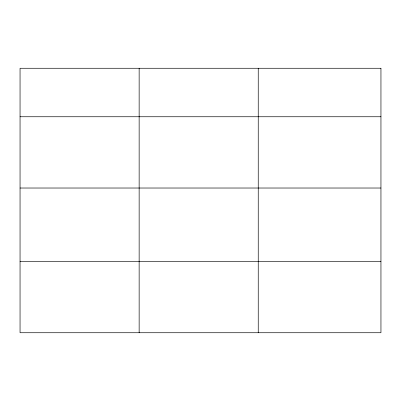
<?xml version="1.0" encoding="UTF-8"?>
<svg xmlns="http://www.w3.org/2000/svg" width="401" height="401" viewBox="0 0 401 401"><rect width="100%" height="100%" fill="white"/><g stroke="black" fill="none" stroke-linecap="round" stroke-linejoin="round"><path stroke-width="0.6" d="M20.05 116.751L380.95 116.751M20.05 188.024L380.95 188.024M20.05 261.457L380.95 261.457M258.244 68.27L258.244 332.73M139.147 68.27L139.147 332.73M380.95 68.27L20.05 68.27L20.05 332.73L380.95 332.73L380.95 68.27"/></g></svg>
